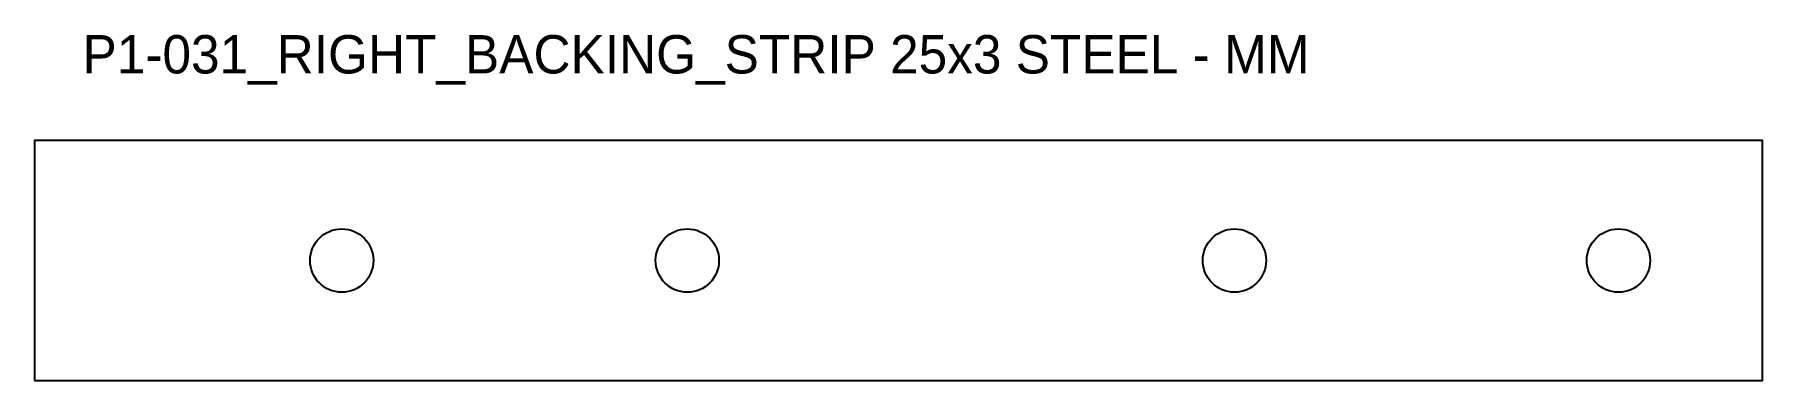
# Model space of a CAD drawing. Header units: millimetres. Extents: x 0 to 180, y 0 to 36.
import ezdxf

# ---------------------------------------------------------------- set-up
doc = ezdxf.new("R2010")
doc.units = ezdxf.units.MM

msp = doc.modelspace()

# ---------------------------------------------------------------- linework, layer by layer
at = {"layer": 'CUT'}
msp.add_lwpolyline([(0, 0), (180, 0), (180, 25), (0, 25)], close=True, dxfattribs=at)
at = {"layer": 'DRILL'}
for centre in [(32, 12.5), (68, 12.5), (125, 12.5), (165, 12.5)]:
    msp.add_circle(centre, 3.3, dxfattribs=at)

# ---------------------------------------------------------------- texts
msp.add_text('P1-031_RIGHT_BACKING_STRIP 25x3 STEEL - MM', height=4).set_placement((5, 32))

doc.saveas('drawing.dxf')
